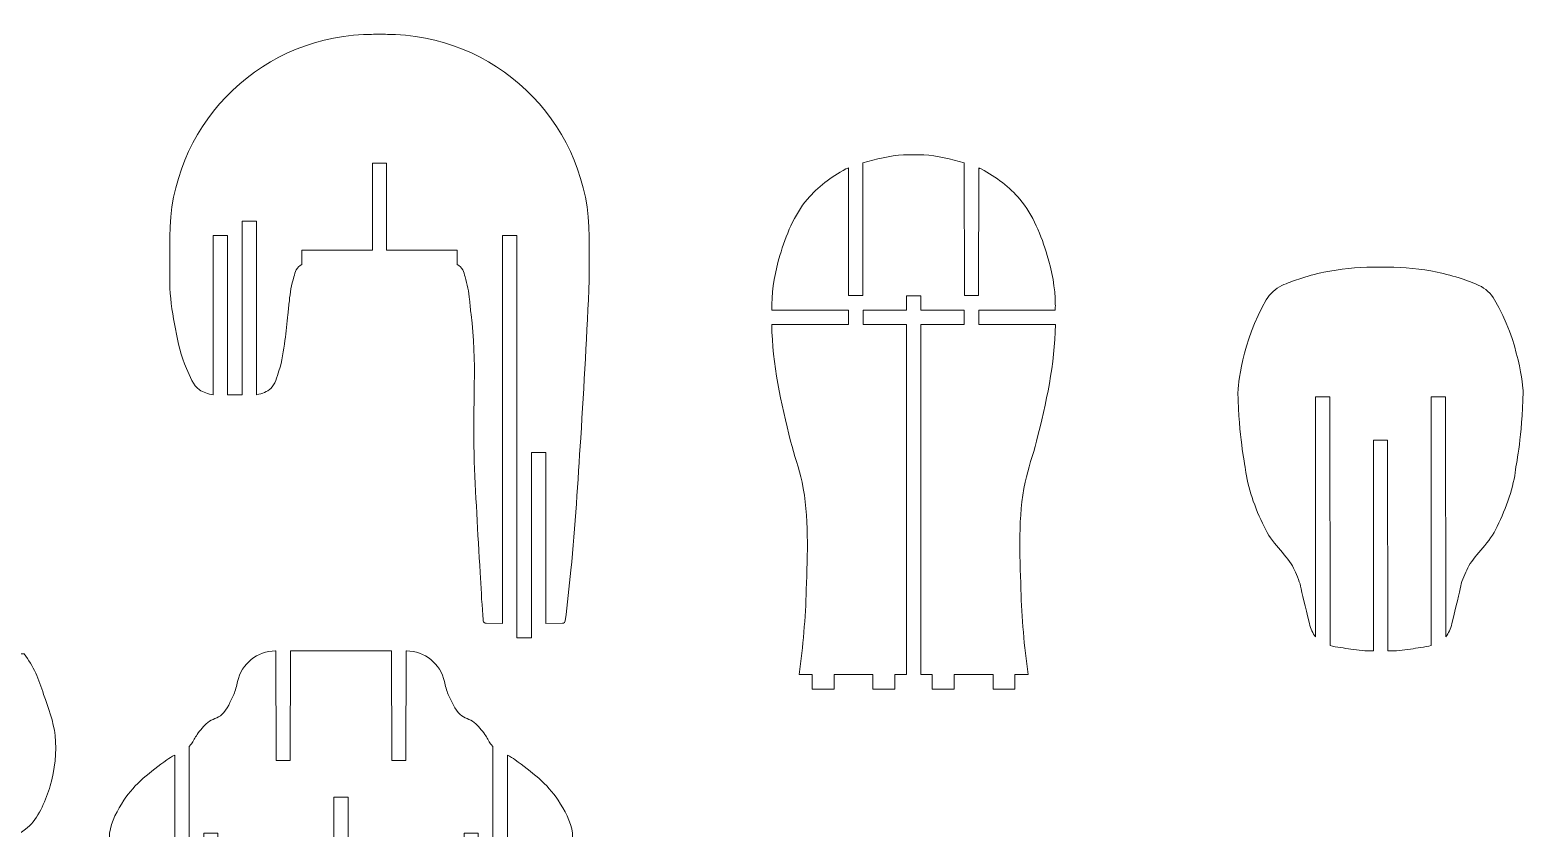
# Model space of a CAD drawing. Header units: centimetres. Extents: x -143 to 186, y -70 to 222.
# Drawn here: x 82.4 to 185.6, y 11.1 to 66.3 of the extents above; entities that cross this region are included whole.
import ezdxf

# ---------------------------------------------------------------- set-up
doc = ezdxf.new("R2010")
doc.units = ezdxf.units.CM
doc.header["$MEASUREMENT"] = 0
doc.layers.add('layer 1', color=7, linetype='Continuous')

msp = doc.modelspace()

# ---------------------------------------------------------------- linework, layer by layer
at = {"layer": 'layer 1', "color": 250, "lineweight": 9}
for points, knots in [([(71.36967, 23.11393), (71.36967, 23.11393), (81.99595, 23.11392), (81.99595, 23.11392), (81.99595, 23.11392), (82.30309, 22.69443), (82.56827, 22.25256), (82.7915, 21.78831), (82.7915, 21.78831), (83.01655, 21.32027), (83.17092, 20.81148), (83.33871, 20.31596), (83.33871, 20.31596), (83.6544, 19.38368), (84.03129, 18.43228), (84.13059, 17.46881), (84.13059, 17.46881), (84.24782, 16.33143), (84.12911, 15.08806), (83.79386, 13.99643), (83.79386, 13.99643), (83.49457, 13.0219), (83.06395, 11.93226), (82.36285, 11.23024), (82.36285, 11.23024), (81.6993, 10.56584), (80.68228, 10.15612), (79.77, 9.82833), (79.77, 9.82833), (78.69448, 9.44187), (77.49727, 9.33461), (76.34332, 9.2507), (76.34332, 9.2507), (76.0437, 9.22892), (75.74259, 9.21964), (75.44211, 9.20732), (75.44211, 9.20732), (74.75275, 9.17905), (74.06298, 9.16206), (73.3728, 9.15632), (73.3728, 9.15632), (73.3728, 9.15632), (72.3728, 9.15538), (72.3728, 9.15538), (72.3728, 9.15538), (72.11534, 9.19995), (71.85822, 9.25025), (71.61868, 9.33901), (71.61868, 9.33901), (71.17102, 9.50489), (70.76297, 9.81591), (70.39974, 10.12536), (70.39974, 10.12536), (69.85821, 10.58673), (69.46888, 11.23413), (69.06252, 11.82509), (69.06252, 11.82509), (68.0552, 13.28997), (67.34472, 14.94583), (66.76635, 16.66933), (66.76635, 16.66933), (66.368, 17.63642), (66.0097, 18.62584), (65.61729, 19.59095), (65.61729, 19.59095), (65.00706, 21.09176), (64.46923, 22.62204), (63.88085, 24.13197), (63.88085, 24.13197), (62.96551, 26.48092), (61.9823, 28.80332), (61.06533, 31.15162), (61.06533, 31.15162), (60.16211, 33.46467), (59.26624, 35.78156), (58.41839, 38.11525), (58.41839, 38.11525), (57.48107, 40.69517), (56.59163, 43.29354), (55.73278, 45.90077), (55.73278, 45.90077), (55.11625, 47.77239), (54.36638, 49.61652), (53.93939, 51.53426), (53.93939, 51.53426), (53.61288, 53.00078), (53.38625, 54.49063), (53.25951, 56.00384), (53.25951, 56.00384), (53.25951, 56.00384), (53.24739, 58.25835), (53.24739, 58.25835), (53.24739, 58.25835), (53.24739, 58.25835), (54.24738, 58.25929), (54.24738, 58.25929), (54.24738, 58.25929), (54.24738, 58.25929), (54.24439, 61.43929), (54.24439, 61.43929), (54.24439, 61.43929), (54.24439, 61.43929), (53.2444, 61.43835), (53.2444, 61.43835), (53.2444, 61.43835), (53.2444, 61.43835), (53.24249, 63.45835), (53.24249, 63.45835), (53.24249, 63.45835), (53.24249, 63.45835), (54.24249, 63.45929), (54.24249, 63.45929), (54.24249, 63.45929), (54.24249, 63.45929), (54.25089, 65.16574), (54.25089, 65.16574), (54.25089, 65.16574), (54.69183, 65.57151), (55.28269, 65.888), (55.83565, 66.05174), (55.83565, 66.05174), (56.54247, 66.26106), (57.43069, 66.26835), (58.13418, 66.05391), (58.13418, 66.05391), (58.78069, 65.85684), (59.50995, 65.4416), (59.91486, 64.91753), (59.91486, 64.91753), (60.26085, 64.46973), (60.44701, 63.81727), (60.52948, 63.21069), (60.52948, 63.21069), (60.52948, 63.21069), (56.76273, 63.19714), (56.76273, 63.19714), (56.76273, 63.19714), (56.76273, 63.19714), (56.76366, 62.21715), (56.76366, 62.21715), (56.76366, 62.21715), (56.76366, 62.21715), (60.55848, 62.21072), (60.55848, 62.21072), (60.55848, 62.21072), (60.50658, 61.62822), (60.34341, 61.033), (60.12904, 60.50718), (60.12904, 60.50718), (59.86174, 59.85149), (59.3369, 59.30015), (58.95811, 58.68585), (58.95811, 58.68585), (58.77331, 58.38616), (58.52762, 58.10776), (58.41194, 57.78163), (58.41194, 57.78163), (58.31401, 57.50557), (58.26489, 57.19178), (58.26083, 56.9003), (58.26083, 56.9003), (58.25355, 56.37646), (58.52275, 55.86002), (58.6877, 55.35103), (58.6877, 55.35103), (58.8802, 54.75703), (59.12849, 54.18088), (59.35783, 53.59941), (59.35783, 53.59941), (59.99699, 51.97892), (60.69459, 50.38042), (61.41416, 48.79417), (61.41416, 48.79417), (62.15752, 47.15548), (62.93211, 45.52833), (63.75353, 43.92769), (63.75353, 43.92769), (64.75231, 41.98145), (65.71052, 39.99079), (66.93453, 38.18436), (66.93453, 38.18436), (67.82665, 36.86775), (68.74253, 35.51827), (69.87173, 34.40666), (69.87173, 34.40666), (69.92042, 34.35873), (69.96958, 34.31123), (70.01919, 34.26414), (70.01919, 34.26414), (71.12044, 33.15519), (72.24337, 32.06976), (73.38795, 31.00785), (73.38795, 31.00785), (74.96143, 29.54801), (76.66749, 28.23128), (78.23118, 26.76167), (78.23118, 26.76167), (79.14413, 25.90366), (80.17245, 25.10391), (81.04889, 24.20782), (81.04889, 24.20782), (81.08073, 24.17641), (81.11229, 24.14485), (81.14356, 24.11312), (81.14356, 24.11312), (81.14356, 24.11312), (71.36875, 24.09393), (71.36875, 24.09393), (71.36875, 24.09393), (71.36875, 24.09393), (71.36967, 23.11393), (71.36967, 23.11393)], [0, 0, 0, 0, 0.018518519, 0.018518519, 0.018518519, 0.018518519, 0.037037037, 0.037037037, 0.037037037, 0.037037037, 0.055555556, 0.055555556, 0.055555556, 0.055555556, 0.074074074, 0.074074074, 0.074074074, 0.074074074, 0.092592593, 0.092592593, 0.092592593, 0.092592593, 0.111111111, 0.111111111, 0.111111111, 0.111111111, 0.12962963, 0.12962963, 0.12962963, 0.12962963, 0.148148148, 0.148148148, 0.148148148, 0.148148148, 0.166666667, 0.166666667, 0.166666667, 0.166666667, 0.185185185, 0.185185185, 0.185185185, 0.185185185, 0.203703704, 0.203703704, 0.203703704, 0.203703704, 0.222222222, 0.222222222, 0.222222222, 0.222222222, 0.240740741, 0.240740741, 0.240740741, 0.240740741, 0.259259259, 0.259259259, 0.259259259, 0.259259259, 0.277777778, 0.277777778, 0.277777778, 0.277777778, 0.296296296, 0.296296296, 0.296296296, 0.296296296, 0.314814815, 0.314814815, 0.314814815, 0.314814815, 0.333333333, 0.333333333, 0.333333333, 0.333333333, 0.351851852, 0.351851852, 0.351851852, 0.351851852, 0.37037037, 0.37037037, 0.37037037, 0.37037037, 0.388888889, 0.388888889, 0.388888889, 0.388888889, 0.407407407, 0.407407407, 0.407407407, 0.407407407, 0.425925926, 0.425925926, 0.425925926, 0.425925926, 0.444444444, 0.444444444, 0.444444444, 0.444444444, 0.462962963, 0.462962963, 0.462962963, 0.462962963, 0.481481481, 0.481481481, 0.481481481, 0.481481481, 0.5, 0.5, 0.5, 0.5, 0.518518519, 0.518518519, 0.518518519, 0.518518519, 0.537037037, 0.537037037, 0.537037037, 0.537037037, 0.555555556, 0.555555556, 0.555555556, 0.555555556, 0.574074074, 0.574074074, 0.574074074, 0.574074074, 0.592592593, 0.592592593, 0.592592593, 0.592592593, 0.611111111, 0.611111111, 0.611111111, 0.611111111, 0.62962963, 0.62962963, 0.62962963, 0.62962963, 0.648148148, 0.648148148, 0.648148148, 0.648148148, 0.666666667, 0.666666667, 0.666666667, 0.666666667, 0.685185185, 0.685185185, 0.685185185, 0.685185185, 0.703703704, 0.703703704, 0.703703704, 0.703703704, 0.722222222, 0.722222222, 0.722222222, 0.722222222, 0.740740741, 0.740740741, 0.740740741, 0.740740741, 0.759259259, 0.759259259, 0.759259259, 0.759259259, 0.777777778, 0.777777778, 0.777777778, 0.777777778, 0.796296296, 0.796296296, 0.796296296, 0.796296296, 0.814814815, 0.814814815, 0.814814815, 0.814814815, 0.833333333, 0.833333333, 0.833333333, 0.833333333, 0.851851852, 0.851851852, 0.851851852, 0.851851852, 0.87037037, 0.87037037, 0.87037037, 0.87037037, 0.888888889, 0.888888889, 0.888888889, 0.888888889, 0.907407407, 0.907407407, 0.907407407, 0.907407407, 0.925925926, 0.925925926, 0.925925926, 0.925925926, 0.944444444, 0.944444444, 0.944444444, 0.944444444, 0.962962963, 0.962962963, 0.962962963, 0.962962963, 1, 1, 1, 1]), ([(119.20941, 25.22718), (119.31061, 25.22717), (119.39586, 25.30277), (119.40797, 25.40325), (119.40797, 25.40325), (119.54882, 26.57231), (119.67796, 27.74246), (119.7954, 28.91372), (119.7954, 28.91372), (120.10013, 31.95296), (120.27517, 35.00521), (120.47315, 38.05363), (120.47315, 38.05363), (120.7092, 41.68842), (120.90554, 45.32573), (121.06215, 48.96561), (121.06215, 48.96561), (121.06215, 48.96561), (121.06215, 51.95142), (121.06215, 51.95142), (121.06215, 51.95142), (121.06214, 59.44675), (115.1589, 65.61242), (107.67065, 65.93819), (107.67065, 65.93819), (107.30171, 65.95424), (106.93221, 65.96569), (106.56216, 65.97254), (106.56216, 65.97254), (106.19211, 65.96569), (105.8226, 65.95424), (105.45366, 65.93819), (105.45366, 65.93819), (97.9654, 65.61241), (92.06215, 59.44675), (92.06216, 51.95142), (92.06216, 51.95142), (92.06216, 51.95142), (92.06215, 48.40406), (92.06215, 48.40406), (92.06215, 48.40406), (92.13107, 47.45062), (92.262, 46.51007), (92.45494, 45.58243), (92.45494, 45.58243), (92.64782, 44.65508), (92.81321, 43.68738), (93.21949, 42.83904), (93.21949, 42.83904), (93.46432, 42.32781), (93.66885, 41.67997), (94.11896, 41.3774), (94.11896, 41.3774), (94.38202, 41.20056), (94.69642, 41.08679), (95.06214, 41.03609), (95.06214, 41.03609), (95.06214, 41.03609), (95.07215, 52.04218), (95.07215, 52.04218), (95.07215, 52.04218), (95.07215, 52.04218), (96.05215, 52.04218), (96.05215, 52.04218), (96.05215, 52.04218), (96.05215, 52.04218), (96.05214, 41.02609), (96.05214, 41.02609), (96.05214, 41.02609), (96.05214, 41.02609), (97.07214, 41.0261), (97.07214, 41.0261), (97.07214, 41.0261), (97.07214, 41.0261), (97.07215, 53.04218), (97.07215, 53.04218), (97.07215, 53.04218), (97.07215, 53.04218), (98.05215, 53.04218), (98.05215, 53.04218), (98.05215, 53.04218), (98.05215, 53.04218), (98.06214, 41.03609), (98.06214, 41.03609), (98.06214, 41.03609), (98.46806, 41.09958), (98.79519, 41.24333), (99.04356, 41.46735), (99.04356, 41.46735), (99.3542, 41.74752), (99.45685, 42.26628), (99.60579, 42.68454), (99.60579, 42.68454), (99.84446, 43.35475), (99.91757, 44.08427), (100.02548, 44.79164), (100.02548, 44.79164), (100.11623, 45.38646), (100.14812, 45.99018), (100.22986, 46.58669), (100.22986, 46.58669), (100.27224, 46.89597), (100.28469, 47.21841), (100.32878, 47.52897), (100.32878, 47.52897), (100.37527, 48.09624), (100.47984, 48.64822), (100.64251, 49.18491), (100.64251, 49.18491), (100.69292, 49.35129), (100.72109, 49.53551), (100.81052, 49.67963), (100.81052, 49.67963), (100.90072, 49.82496), (101.0249, 49.94914), (101.18307, 50.05218), (101.18307, 50.05218), (101.18307, 50.05218), (101.19308, 51.04219), (101.19308, 51.04219), (101.19308, 51.04219), (101.19308, 51.04219), (106.07215, 51.04218), (106.07215, 51.04218), (106.07215, 51.04218), (106.07215, 51.04218), (106.07215, 57.04218), (106.07215, 57.04218), (106.07215, 57.04218), (106.07215, 57.04218), (107.05215, 57.04218), (107.05215, 57.04218), (107.05215, 57.04218), (107.05215, 57.04218), (107.05215, 51.04218), (107.05215, 51.04218), (107.05215, 51.04218), (107.05215, 51.04218), (111.93122, 51.04218), (111.93122, 51.04218), (111.93122, 51.04218), (111.93122, 51.04218), (111.94122, 50.05218), (111.94122, 50.05218), (111.94122, 50.05218), (112.0994, 49.94913), (112.22359, 49.82495), (112.31378, 49.67962), (112.31378, 49.67962), (112.40322, 49.53551), (112.43152, 49.35129), (112.48179, 49.18491), (112.48179, 49.18491), (112.63569, 48.67553), (112.73585, 48.15229), (112.78226, 47.61517), (112.78226, 47.61517), (112.83736, 47.27826), (112.84782, 46.92439), (112.89444, 46.58669), (112.89444, 46.58669), (113.33399, 43.4021), (112.97854, 40.14982), (113.09881, 36.93422), (113.09881, 36.93422), (113.20103, 34.20102), (113.35323, 31.46911), (113.5185, 28.73874), (113.5185, 28.73874), (113.57818, 27.7527), (113.62172, 26.76518), (113.70747, 25.78118), (113.70747, 25.78118), (113.71829, 25.65697), (113.72948, 25.5328), (113.74103, 25.40865), (113.74103, 25.40865), (113.7506, 25.30582), (113.83688, 25.22718), (113.94017, 25.22717), (113.94017, 25.22717), (113.94017, 25.22717), (115.07213, 25.21717), (115.07213, 25.21717), (115.07213, 25.21717), (115.07213, 25.21717), (115.07215, 52.04217), (115.07215, 52.04217), (115.07215, 52.04217), (115.07215, 52.04217), (116.05215, 52.04217), (116.05215, 52.04217), (116.05215, 52.04217), (116.05215, 52.04217), (116.05214, 24.21718), (116.05214, 24.21718), (116.05214, 24.21718), (116.05214, 24.21718), (117.07213, 24.21718), (117.07213, 24.21718), (117.07213, 24.21718), (117.07213, 24.21718), (117.07214, 37.04217), (117.07214, 37.04217), (117.07214, 37.04217), (117.07214, 37.04217), (118.05214, 37.04217), (118.05214, 37.04217), (118.05214, 37.04217), (118.05214, 37.04217), (118.05214, 25.21718), (118.05214, 25.21718), (118.05214, 25.21718), (118.05214, 25.21718), (119.20941, 25.22718), (119.20941, 25.22718)], [0, 0, 0, 0, 0.018181818, 0.018181818, 0.018181818, 0.018181818, 0.036363636, 0.036363636, 0.036363636, 0.036363636, 0.054545455, 0.054545455, 0.054545455, 0.054545455, 0.072727273, 0.072727273, 0.072727273, 0.072727273, 0.090909091, 0.090909091, 0.090909091, 0.090909091, 0.109090909, 0.109090909, 0.109090909, 0.109090909, 0.127272727, 0.127272727, 0.127272727, 0.127272727, 0.145454545, 0.145454545, 0.145454545, 0.145454545, 0.163636364, 0.163636364, 0.163636364, 0.163636364, 0.181818182, 0.181818182, 0.181818182, 0.181818182, 0.2, 0.2, 0.2, 0.2, 0.218181818, 0.218181818, 0.218181818, 0.218181818, 0.236363636, 0.236363636, 0.236363636, 0.236363636, 0.254545455, 0.254545455, 0.254545455, 0.254545455, 0.272727273, 0.272727273, 0.272727273, 0.272727273, 0.290909091, 0.290909091, 0.290909091, 0.290909091, 0.309090909, 0.309090909, 0.309090909, 0.309090909, 0.327272727, 0.327272727, 0.327272727, 0.327272727, 0.345454545, 0.345454545, 0.345454545, 0.345454545, 0.363636364, 0.363636364, 0.363636364, 0.363636364, 0.381818182, 0.381818182, 0.381818182, 0.381818182, 0.4, 0.4, 0.4, 0.4, 0.418181818, 0.418181818, 0.418181818, 0.418181818, 0.436363636, 0.436363636, 0.436363636, 0.436363636, 0.454545455, 0.454545455, 0.454545455, 0.454545455, 0.472727273, 0.472727273, 0.472727273, 0.472727273, 0.490909091, 0.490909091, 0.490909091, 0.490909091, 0.509090909, 0.509090909, 0.509090909, 0.509090909, 0.527272727, 0.527272727, 0.527272727, 0.527272727, 0.545454545, 0.545454545, 0.545454545, 0.545454545, 0.563636364, 0.563636364, 0.563636364, 0.563636364, 0.581818182, 0.581818182, 0.581818182, 0.581818182, 0.6, 0.6, 0.6, 0.6, 0.618181818, 0.618181818, 0.618181818, 0.618181818, 0.636363636, 0.636363636, 0.636363636, 0.636363636, 0.654545455, 0.654545455, 0.654545455, 0.654545455, 0.672727273, 0.672727273, 0.672727273, 0.672727273, 0.690909091, 0.690909091, 0.690909091, 0.690909091, 0.709090909, 0.709090909, 0.709090909, 0.709090909, 0.727272727, 0.727272727, 0.727272727, 0.727272727, 0.745454545, 0.745454545, 0.745454545, 0.745454545, 0.763636364, 0.763636364, 0.763636364, 0.763636364, 0.781818182, 0.781818182, 0.781818182, 0.781818182, 0.8, 0.8, 0.8, 0.8, 0.818181818, 0.818181818, 0.818181818, 0.818181818, 0.836363636, 0.836363636, 0.836363636, 0.836363636, 0.854545455, 0.854545455, 0.854545455, 0.854545455, 0.872727273, 0.872727273, 0.872727273, 0.872727273, 0.890909091, 0.890909091, 0.890909091, 0.890909091, 0.909090909, 0.909090909, 0.909090909, 0.909090909, 0.927272727, 0.927272727, 0.927272727, 0.927272727, 0.945454545, 0.945454545, 0.945454545, 0.945454545, 0.963636364, 0.963636364, 0.963636364, 0.963636364, 1, 1, 1, 1]), ([(138.98914, 56.72285), (138.98914, 56.72285), (138.99914, 47.89865), (138.99914, 47.89865), (138.99914, 47.89865), (138.99914, 47.89865), (139.97914, 47.89865), (139.97914, 47.89865), (139.97914, 47.89865), (139.97914, 47.89865), (139.98915, 57.0729), (139.98915, 57.0729), (139.98915, 57.0729), (140.90103, 57.35387), (141.83924, 57.54096), (142.78915, 57.63126), (142.78915, 57.63126), (142.78915, 57.63126), (144.18914, 57.63126), (144.18914, 57.63126), (144.18914, 57.63126), (145.13905, 57.54096), (146.07726, 57.35387), (146.98914, 57.0729), (146.98914, 57.0729), (146.98914, 57.0729), (146.99914, 47.89865), (146.99914, 47.89865), (146.99914, 47.89865), (146.99914, 47.89865), (147.97914, 47.89865), (147.97914, 47.89865), (147.97914, 47.89865), (147.97914, 47.89865), (147.98914, 56.72286), (147.98914, 56.72286), (147.98914, 56.72286), (148.04858, 56.6995), (148.10784, 56.67573), (148.16697, 56.65155), (148.16697, 56.65155), (149.22784, 56.093), (150.11635, 55.39462), (150.83251, 54.5564), (150.83251, 54.5564), (151.74504, 53.48835), (152.32021, 52.03711), (152.73068, 50.6711), (152.73068, 50.6711), (153.05618, 49.58786), (153.27689, 48.429), (153.28788, 47.2876), (153.28788, 47.2876), (153.28916, 47.1548), (153.2851, 47.02163), (153.28462, 46.88865), (153.28462, 46.88865), (153.28462, 46.88865), (147.99914, 46.87865), (147.99914, 46.87865), (147.99914, 46.87865), (147.99914, 46.87865), (147.99914, 45.89865), (147.99914, 45.89865), (147.99914, 45.89865), (147.99914, 45.89865), (153.29251, 45.88865), (153.29251, 45.88865), (153.29251, 45.88865), (153.29249, 45.88664), (153.29247, 45.88462), (153.29245, 45.88261), (153.29245, 45.88261), (153.26367, 43.16345), (152.64247, 40.45818), (151.98914, 37.81807), (151.98914, 37.81807), (151.75493, 36.8716), (151.40131, 35.94741), (151.20211, 34.9972), (151.20211, 34.9972), (150.6957, 32.58146), (150.83312, 30.03355), (150.90737, 27.5576), (150.90737, 27.5576), (150.9661, 25.59883), (151.13178, 23.64258), (151.40745, 21.68865), (151.40745, 21.68865), (151.40745, 21.68865), (150.49914, 21.67865), (150.49914, 21.67865), (150.49914, 21.67865), (150.49914, 21.67865), (150.49914, 20.67865), (150.49914, 20.67865), (150.49914, 20.67865), (150.49914, 20.67865), (148.97914, 20.67865), (148.97914, 20.67865), (148.97914, 20.67865), (148.97914, 20.67865), (148.97914, 21.67865), (148.97914, 21.67865), (148.97914, 21.67865), (148.97914, 21.67865), (146.29914, 21.67865), (146.29914, 21.67865), (146.29914, 21.67865), (146.29914, 21.67865), (146.29914, 20.67865), (146.29914, 20.67865), (146.29914, 20.67865), (146.29914, 20.67865), (144.77914, 20.67865), (144.77914, 20.67865), (144.77914, 20.67865), (144.77914, 20.67865), (144.77914, 21.67865), (144.77914, 21.67865), (144.77914, 21.67865), (144.77914, 21.67865), (143.97914, 21.67865), (143.97914, 21.67865), (143.97914, 21.67865), (143.97914, 21.67865), (143.97914, 45.89865), (143.97914, 45.89865), (143.97914, 45.89865), (143.97914, 45.89865), (146.97914, 45.89865), (146.97914, 45.89865), (146.97914, 45.89865), (146.97914, 45.89865), (146.97914, 46.87865), (146.97914, 46.87865), (146.97914, 46.87865), (146.97914, 46.87865), (143.97914, 46.87865), (143.97914, 46.87865), (143.97914, 46.87865), (143.97914, 46.87865), (143.97914, 47.87865), (143.97914, 47.87865), (143.97914, 47.87865), (143.97914, 47.87865), (142.99914, 47.87865), (142.99914, 47.87865), (142.99914, 47.87865), (142.99914, 47.87865), (142.99914, 46.87865), (142.99914, 46.87865), (142.99914, 46.87865), (142.99914, 46.87865), (139.99914, 46.87865), (139.99914, 46.87865), (139.99914, 46.87865), (139.99914, 46.87865), (139.99914, 45.89865), (139.99914, 45.89865), (139.99914, 45.89865), (139.99914, 45.89865), (142.99914, 45.89865), (142.99914, 45.89865), (142.99914, 45.89865), (142.99914, 45.89865), (142.99914, 21.67865), (142.99914, 21.67865), (142.99914, 21.67865), (142.99914, 21.67865), (142.19914, 21.67865), (142.19914, 21.67865), (142.19914, 21.67865), (142.19914, 21.67865), (142.19914, 20.67865), (142.19914, 20.67865), (142.19914, 20.67865), (142.19914, 20.67865), (140.67914, 20.67865), (140.67914, 20.67865), (140.67914, 20.67865), (140.67914, 20.67865), (140.67914, 21.67865), (140.67914, 21.67865), (140.67914, 21.67865), (140.67914, 21.67865), (137.99914, 21.67865), (137.99914, 21.67865), (137.99914, 21.67865), (137.99914, 21.67865), (137.99914, 20.67865), (137.99914, 20.67865), (137.99914, 20.67865), (137.99914, 20.67865), (136.47914, 20.67865), (136.47914, 20.67865), (136.47914, 20.67865), (136.47914, 20.67865), (136.47914, 21.67865), (136.47914, 21.67865), (136.47914, 21.67865), (136.47914, 21.67865), (135.57083, 21.68865), (135.57083, 21.68865), (135.57083, 21.68865), (135.8465, 23.64258), (136.01219, 25.59883), (136.07092, 27.5576), (136.07092, 27.5576), (136.14517, 30.03355), (136.28259, 32.58146), (135.77618, 34.9972), (135.77618, 34.9972), (135.57698, 35.94741), (135.22336, 36.8716), (134.98914, 37.81807), (134.98914, 37.81807), (134.33582, 40.45818), (133.71462, 43.16345), (133.68584, 45.88261), (133.68584, 45.88261), (133.68582, 45.88462), (133.6858, 45.88664), (133.68578, 45.88865), (133.68578, 45.88865), (133.68578, 45.88865), (138.97914, 45.89865), (138.97914, 45.89865), (138.97914, 45.89865), (138.97914, 45.89865), (138.97914, 46.87865), (138.97914, 46.87865), (138.97914, 46.87865), (138.97914, 46.87865), (133.69367, 46.88865), (133.69367, 46.88865), (133.69367, 46.88865), (133.69318, 47.02163), (133.68913, 47.1548), (133.69041, 47.2876), (133.69041, 47.2876), (133.7014, 48.429), (133.92211, 49.58786), (134.24761, 50.6711), (134.24761, 50.6711), (134.65807, 52.03711), (135.23325, 53.48835), (136.14578, 54.5564), (136.14578, 54.5564), (136.86194, 55.39462), (137.75045, 56.093), (138.81132, 56.65155), (138.81132, 56.65155), (138.87044, 56.67573), (138.92971, 56.69949), (138.98914, 56.72285)], [0, 0, 0, 0, 0.015384615, 0.015384615, 0.015384615, 0.015384615, 0.030769231, 0.030769231, 0.030769231, 0.030769231, 0.046153846, 0.046153846, 0.046153846, 0.046153846, 0.061538462, 0.061538462, 0.061538462, 0.061538462, 0.076923077, 0.076923077, 0.076923077, 0.076923077, 0.092307692, 0.092307692, 0.092307692, 0.092307692, 0.107692308, 0.107692308, 0.107692308, 0.107692308, 0.123076923, 0.123076923, 0.123076923, 0.123076923, 0.138461538, 0.138461538, 0.138461538, 0.138461538, 0.153846154, 0.153846154, 0.153846154, 0.153846154, 0.169230769, 0.169230769, 0.169230769, 0.169230769, 0.184615385, 0.184615385, 0.184615385, 0.184615385, 0.2, 0.2, 0.2, 0.2, 0.215384615, 0.215384615, 0.215384615, 0.215384615, 0.230769231, 0.230769231, 0.230769231, 0.230769231, 0.246153846, 0.246153846, 0.246153846, 0.246153846, 0.261538462, 0.261538462, 0.261538462, 0.261538462, 0.276923077, 0.276923077, 0.276923077, 0.276923077, 0.292307692, 0.292307692, 0.292307692, 0.292307692, 0.307692308, 0.307692308, 0.307692308, 0.307692308, 0.323076923, 0.323076923, 0.323076923, 0.323076923, 0.338461538, 0.338461538, 0.338461538, 0.338461538, 0.353846154, 0.353846154, 0.353846154, 0.353846154, 0.369230769, 0.369230769, 0.369230769, 0.369230769, 0.384615385, 0.384615385, 0.384615385, 0.384615385, 0.4, 0.4, 0.4, 0.4, 0.415384615, 0.415384615, 0.415384615, 0.415384615, 0.430769231, 0.430769231, 0.430769231, 0.430769231, 0.446153846, 0.446153846, 0.446153846, 0.446153846, 0.461538462, 0.461538462, 0.461538462, 0.461538462, 0.476923077, 0.476923077, 0.476923077, 0.476923077, 0.492307692, 0.492307692, 0.492307692, 0.492307692, 0.507692308, 0.507692308, 0.507692308, 0.507692308, 0.523076923, 0.523076923, 0.523076923, 0.523076923, 0.538461538, 0.538461538, 0.538461538, 0.538461538, 0.553846154, 0.553846154, 0.553846154, 0.553846154, 0.569230769, 0.569230769, 0.569230769, 0.569230769, 0.584615385, 0.584615385, 0.584615385, 0.584615385, 0.6, 0.6, 0.6, 0.6, 0.615384615, 0.615384615, 0.615384615, 0.615384615, 0.630769231, 0.630769231, 0.630769231, 0.630769231, 0.646153846, 0.646153846, 0.646153846, 0.646153846, 0.661538462, 0.661538462, 0.661538462, 0.661538462, 0.676923077, 0.676923077, 0.676923077, 0.676923077, 0.692307692, 0.692307692, 0.692307692, 0.692307692, 0.707692308, 0.707692308, 0.707692308, 0.707692308, 0.723076923, 0.723076923, 0.723076923, 0.723076923, 0.738461538, 0.738461538, 0.738461538, 0.738461538, 0.753846154, 0.753846154, 0.753846154, 0.753846154, 0.769230769, 0.769230769, 0.769230769, 0.769230769, 0.784615385, 0.784615385, 0.784615385, 0.784615385, 0.8, 0.8, 0.8, 0.8, 0.815384615, 0.815384615, 0.815384615, 0.815384615, 0.830769231, 0.830769231, 0.830769231, 0.830769231, 0.846153846, 0.846153846, 0.846153846, 0.846153846, 0.861538462, 0.861538462, 0.861538462, 0.861538462, 0.876923077, 0.876923077, 0.876923077, 0.876923077, 0.892307692, 0.892307692, 0.892307692, 0.892307692, 0.907692308, 0.907692308, 0.907692308, 0.907692308, 0.923076923, 0.923076923, 0.923076923, 0.923076923, 0.938461538, 0.938461538, 0.938461538, 0.938461538, 0.953846154, 0.953846154, 0.953846154, 0.953846154, 0.969230769, 0.969230769, 0.969230769, 0.969230769, 1, 1, 1, 1]), ([(182.57547, 48.59865), (183.0291, 48.38378), (183.40753, 48.03734), (183.66154, 47.60442), (183.66154, 47.60442), (185.34366, 44.73747), (185.63082, 41.53085), (185.62465, 41.24696), (185.62465, 41.24696), (185.55294, 37.9438), (185.20584, 36.65184), (185.08002, 35.65984), (185.08002, 35.65984), (184.92911, 34.47008), (184.33649, 32.89935), (183.72236, 31.70038), (183.72236, 31.70038), (183.1895, 30.66007), (182.19035, 29.86578), (181.80272, 29.0554), (181.80272, 29.0554), (181.63185, 28.69817), (181.39742, 28.18905), (181.31909, 27.80965), (181.31909, 27.80965), (181.21847, 27.32226), (180.98997, 26.45334), (180.70745, 25.21133), (180.70745, 25.21133), (180.61479, 24.84037), (180.47191, 24.54453), (180.28211, 24.29531), (180.28211, 24.29531), (180.28211, 24.29531), (180.26069, 40.88891), (180.26069, 40.88891), (180.26069, 40.88891), (180.26069, 40.88891), (179.28069, 40.88824), (179.28069, 40.88824), (179.28069, 40.88824), (179.28069, 40.88824), (179.28253, 23.69738), (179.28253, 23.69738), (179.28253, 23.69738), (178.81807, 23.57107), (178.29344, 23.52371), (177.84538, 23.44628), (177.84538, 23.44628), (177.33338, 23.35781), (176.81251, 23.31685), (176.28278, 23.32341), (176.28278, 23.32341), (176.28278, 23.32341), (176.26276, 37.88615), (176.26276, 37.88615), (176.26276, 37.88615), (176.26276, 37.88615), (175.28276, 37.88548), (175.28276, 37.88548), (175.28276, 37.88548), (175.28276, 37.88548), (175.28279, 23.32272), (175.28279, 23.32272), (175.28279, 23.32272), (174.75306, 23.31544), (174.23214, 23.35568), (173.72002, 23.44344), (173.72002, 23.44344), (173.27184, 23.52026), (172.74715, 23.56689), (172.28253, 23.69256), (172.28253, 23.69256), (172.28253, 23.69256), (172.26069, 40.88341), (172.26069, 40.88341), (172.26069, 40.88341), (172.26069, 40.88341), (171.28069, 40.88273), (171.28069, 40.88273), (171.28069, 40.88273), (171.28069, 40.88273), (171.28212, 24.28912), (171.28212, 24.28912), (171.28212, 24.28912), (171.09198, 24.53808), (170.94869, 24.8337), (170.85553, 25.20456), (170.85553, 25.20456), (170.57129, 26.44617), (170.3416, 27.31476), (170.2403, 27.80202), (170.2403, 27.80202), (170.16145, 28.18131), (169.92633, 28.69011), (169.75497, 29.0471), (169.75497, 29.0471), (169.36621, 29.85695), (168.36598, 30.64987), (167.83168, 31.68944), (167.83168, 31.68944), (167.21591, 32.88758), (166.62113, 34.45748), (166.46858, 35.64703), (166.46858, 35.64703), (166.34139, 36.63885), (165.9925, 37.93034), (165.91625, 41.23339), (165.91625, 41.23339), (165.90969, 41.51728), (166.19244, 44.72428), (167.87061, 47.59355), (167.87061, 47.59355), (168.12403, 48.02682), (168.50199, 48.37378), (168.95531, 48.58927), (168.95531, 48.58927), (169.32861, 48.76672), (169.7254, 48.90173), (170.11632, 49.03583), (170.11632, 49.03583), (170.68264, 49.2301), (171.26766, 49.38373), (171.85258, 49.5079), (171.85258, 49.5079), (172.9675, 49.74456), (174.12205, 49.84066), (175.26452, 49.85611), (175.26452, 49.85611), (175.43108, 49.85837), (175.59774, 49.85848), (175.76452, 49.85646), (175.76452, 49.85646), (175.9313, 49.85871), (176.09796, 49.85882), (176.26452, 49.8568), (176.26452, 49.8568), (177.40701, 49.84292), (178.56168, 49.74842), (179.67693, 49.51328), (179.67693, 49.51328), (180.26202, 49.38993), (180.84726, 49.2371), (181.41385, 49.04361), (181.41385, 49.04361), (181.80496, 48.91005), (182.20192, 48.77558), (182.57547, 48.59865)], [0, 0, 0, 0, 0.026315789, 0.026315789, 0.026315789, 0.026315789, 0.052631579, 0.052631579, 0.052631579, 0.052631579, 0.078947368, 0.078947368, 0.078947368, 0.078947368, 0.105263158, 0.105263158, 0.105263158, 0.105263158, 0.131578947, 0.131578947, 0.131578947, 0.131578947, 0.157894737, 0.157894737, 0.157894737, 0.157894737, 0.184210526, 0.184210526, 0.184210526, 0.184210526, 0.210526316, 0.210526316, 0.210526316, 0.210526316, 0.236842105, 0.236842105, 0.236842105, 0.236842105, 0.263157895, 0.263157895, 0.263157895, 0.263157895, 0.289473684, 0.289473684, 0.289473684, 0.289473684, 0.315789474, 0.315789474, 0.315789474, 0.315789474, 0.342105263, 0.342105263, 0.342105263, 0.342105263, 0.368421053, 0.368421053, 0.368421053, 0.368421053, 0.394736842, 0.394736842, 0.394736842, 0.394736842, 0.421052632, 0.421052632, 0.421052632, 0.421052632, 0.447368421, 0.447368421, 0.447368421, 0.447368421, 0.473684211, 0.473684211, 0.473684211, 0.473684211, 0.5, 0.5, 0.5, 0.5, 0.526315789, 0.526315789, 0.526315789, 0.526315789, 0.552631579, 0.552631579, 0.552631579, 0.552631579, 0.578947368, 0.578947368, 0.578947368, 0.578947368, 0.605263158, 0.605263158, 0.605263158, 0.605263158, 0.631578947, 0.631578947, 0.631578947, 0.631578947, 0.657894737, 0.657894737, 0.657894737, 0.657894737, 0.684210526, 0.684210526, 0.684210526, 0.684210526, 0.710526316, 0.710526316, 0.710526316, 0.710526316, 0.736842105, 0.736842105, 0.736842105, 0.736842105, 0.763157895, 0.763157895, 0.763157895, 0.763157895, 0.789473684, 0.789473684, 0.789473684, 0.789473684, 0.815789474, 0.815789474, 0.815789474, 0.815789474, 0.842105263, 0.842105263, 0.842105263, 0.842105263, 0.868421053, 0.868421053, 0.868421053, 0.868421053, 0.894736842, 0.894736842, 0.894736842, 0.894736842, 0.921052632, 0.921052632, 0.921052632, 0.921052632, 0.947368421, 0.947368421, 0.947368421, 0.947368421, 1, 1, 1, 1]), ([(111.05839, 21.19296), (111.12418, 20.88898), (111.19311, 20.58433), (111.32012, 20.31586), (111.32012, 20.31586), (111.54996, 19.83002), (111.74501, 19.26082), (112.13578, 18.91561), (112.13578, 18.91561), (112.40495, 18.67781), (112.82712, 18.60517), (113.11254, 18.37522), (113.11254, 18.37522), (113.39912, 18.14433), (113.63582, 17.83578), (113.8508, 17.53185), (113.8508, 17.53185), (113.99558, 17.32715), (114.09027, 17.08048), (114.24283, 16.88673), (114.24283, 16.88673), (114.29112, 16.82539), (114.34416, 16.76877), (114.40103, 16.71595), (114.40103, 16.71595), (114.40103, 16.71595), (114.41103, -5.2176), (114.41103, -5.2176), (114.41103, -5.2176), (114.41103, -5.2176), (115.39103, -5.2176), (115.39103, -5.2176), (115.39103, -5.2176), (115.39103, -5.2176), (115.40103, 16.10922), (115.40103, 16.10922), (115.40103, 16.10922), (115.59144, 16.01142), (115.77815, 15.90923), (115.94512, 15.7864), (115.94512, 15.7864), (117.03459, 14.98495), (118.1969, 14.11856), (118.90856, 12.99298), (118.90856, 12.99298), (119.34166, 12.30797), (119.80592, 11.52817), (119.90103, 10.72188), (119.90103, 10.72188), (119.9394, 10.39656), (119.90178, 10.0552), (119.90103, 9.72188), (119.90103, 9.72188), (119.89274, 6.07247), (119.69886, 2.42563), (119.60394, -1.22266), (119.60394, -1.22266), (119.53408, -3.90776), (119.4085, -6.59221), (119.40103, -9.27812), (119.40103, -9.27812), (119.4001, -9.61144), (119.40364, -9.94491), (119.40103, -10.27812), (119.40103, -10.27812), (119.3728, -13.88031), (118.91609, -17.47788), (118.40103, -21.04227), (118.40103, -21.04227), (118.17075, -22.63589), (117.83279, -24.21477), (117.6012, -25.80893), (117.6012, -25.80893), (117.48184, -26.63059), (117.37178, -27.45365), (117.27103, -28.27812), (117.27103, -28.27812), (117.27103, -28.27812), (115.61103, -28.28812), (115.61103, -28.28812), (115.61103, -28.28812), (115.61103, -28.28812), (115.61103, -29.28812), (115.61103, -29.28812), (115.61103, -29.28812), (115.61103, -29.28812), (114.09103, -29.28812), (114.09103, -29.28812), (114.09103, -29.28812), (114.09103, -29.28812), (114.09103, -28.28812), (114.09103, -28.28812), (114.09103, -28.28812), (114.09103, -28.28812), (113.39103, -28.28812), (113.39103, -28.28812), (113.39103, -28.28812), (113.39103, -28.28812), (113.39103, 10.71188), (113.39103, 10.71188), (113.39103, 10.71188), (113.39103, 10.71188), (112.41103, 10.71188), (112.41103, 10.71188), (112.41103, 10.71188), (112.41103, 10.71188), (112.41103, -28.28812), (112.41103, -28.28812), (112.41103, -28.28812), (112.41103, -28.28812), (110.41103, -28.28812), (110.41103, -28.28812), (110.41103, -28.28812), (110.41103, -28.28812), (110.41103, -29.28812), (110.41103, -29.28812), (110.41103, -29.28812), (110.41103, -29.28812), (106.39103, -29.28812), (106.39103, -29.28812), (106.39103, -29.28812), (106.39103, -29.28812), (106.39103, -28.28812), (106.39103, -28.28812), (106.39103, -28.28812), (106.39103, -28.28812), (104.39103, -28.28812), (104.39103, -28.28812), (104.39103, -28.28812), (104.39103, -28.28812), (104.39103, 13.21188), (104.39103, 13.21188), (104.39103, 13.21188), (104.39103, 13.21188), (103.41103, 13.21188), (103.41103, 13.21188), (103.41103, 13.21188), (103.41103, 13.21188), (103.41103, -28.28812), (103.41103, -28.28812), (103.41103, -28.28812), (103.41103, -28.28812), (101.41103, -28.28812), (101.41103, -28.28812), (101.41103, -28.28812), (101.41103, -28.28812), (101.41103, -29.28812), (101.41103, -29.28812), (101.41103, -29.28812), (101.41103, -29.28812), (97.39103, -29.28812), (97.39103, -29.28812), (97.39103, -29.28812), (97.39103, -29.28812), (97.39103, -28.28812), (97.39103, -28.28812), (97.39103, -28.28812), (97.39103, -28.28812), (95.39103, -28.28812), (95.39103, -28.28812), (95.39103, -28.28812), (95.39103, -28.28812), (95.39103, 10.71188), (95.39103, 10.71188), (95.39103, 10.71188), (95.39103, 10.71188), (94.41103, 10.71188), (94.41103, 10.71188), (94.41103, 10.71188), (94.41103, 10.71188), (94.41103, -28.28812), (94.41103, -28.28812), (94.41103, -28.28812), (94.41103, -28.28812), (93.71103, -28.28812), (93.71103, -28.28812), (93.71103, -28.28812), (93.71103, -28.28812), (93.71103, -29.28812), (93.71103, -29.28812), (93.71103, -29.28812), (93.71103, -29.28812), (92.19103, -29.28812), (92.19103, -29.28812), (92.19103, -29.28812), (92.19103, -29.28812), (92.19103, -28.28812), (92.19103, -28.28812), (92.19103, -28.28812), (92.19103, -28.28812), (90.53103, -28.27812), (90.53103, -28.27812), (90.53103, -28.27812), (90.43027, -27.45365), (90.32021, -26.63059), (90.20085, -25.80893), (90.20085, -25.80893), (89.96927, -24.21477), (89.63131, -22.63589), (89.40103, -21.04227), (89.40103, -21.04227), (88.88596, -17.47788), (88.42925, -13.88031), (88.40103, -10.27812), (88.40103, -10.27812), (88.39842, -9.94491), (88.40195, -9.61144), (88.40103, -9.27812), (88.40103, -9.27812), (88.39356, -6.59221), (88.26798, -3.90776), (88.19811, -1.22266), (88.19811, -1.22266), (88.10319, 2.42563), (87.90932, 6.07247), (87.90103, 9.72188), (87.90103, 9.72188), (87.90027, 10.0552), (87.86266, 10.39656), (87.90103, 10.72188), (87.90103, 10.72188), (87.99613, 11.52817), (88.46039, 12.30797), (88.8935, 12.99298), (88.8935, 12.99298), (89.60516, 14.11856), (90.76747, 14.98495), (91.85694, 15.7864), (91.85694, 15.7864), (92.02391, 15.90923), (92.21061, 16.01142), (92.40103, 16.10922), (92.40103, 16.10922), (92.40103, 16.10922), (92.41103, -5.2176), (92.41103, -5.2176), (92.41103, -5.2176), (92.41103, -5.2176), (93.39103, -5.2176), (93.39103, -5.2176), (93.39103, -5.2176), (93.39103, -5.2176), (93.40103, 16.71595), (93.40103, 16.71595), (93.40103, 16.71595), (93.4579, 16.76877), (93.51093, 16.82539), (93.55923, 16.88673), (93.55923, 16.88673), (93.71179, 17.08048), (93.80647, 17.32715), (93.95126, 17.53185), (93.95126, 17.53185), (94.16624, 17.83578), (94.40293, 18.14433), (94.68952, 18.37522), (94.68952, 18.37522), (94.97494, 18.60517), (95.3971, 18.67781), (95.66628, 18.91561), (95.66628, 18.91561), (96.05704, 19.26082), (96.2521, 19.83002), (96.48193, 20.31586), (96.48193, 20.31586), (96.60894, 20.58433), (96.67788, 20.88898), (96.74366, 21.19296), (96.74366, 21.19296), (97.01251, 22.4353), (98.11147, 23.32188), (99.38257, 23.32188), (99.38257, 23.32188), (99.38257, 23.32188), (99.40103, 23.32188), (99.40103, 23.32188), (99.40103, 23.32188), (99.40103, 23.32188), (99.41103, 15.73188), (99.41103, 15.73188), (99.41103, 15.73188), (99.41103, 15.73188), (100.39103, 15.73188), (100.39103, 15.73188), (100.39103, 15.73188), (100.39103, 15.73188), (100.40103, 23.32188), (100.40103, 23.32188), (100.40103, 23.32188), (100.40103, 23.32188), (107.40103, 23.32188), (107.40103, 23.32188), (107.40103, 23.32188), (107.40103, 23.32188), (107.41103, 15.73188), (107.41103, 15.73188), (107.41103, 15.73188), (107.41103, 15.73188), (108.39103, 15.73188), (108.39103, 15.73188), (108.39103, 15.73188), (108.39103, 15.73188), (108.40103, 23.32188), (108.40103, 23.32188), (108.40103, 23.32188), (108.40103, 23.32188), (108.41948, 23.32188), (108.41948, 23.32188), (108.41948, 23.32188), (109.69058, 23.32188), (110.78954, 22.4353), (111.05839, 21.19296)], [0, 0, 0, 0, 0.012658228, 0.012658228, 0.012658228, 0.012658228, 0.025316456, 0.025316456, 0.025316456, 0.025316456, 0.037974684, 0.037974684, 0.037974684, 0.037974684, 0.050632911, 0.050632911, 0.050632911, 0.050632911, 0.063291139, 0.063291139, 0.063291139, 0.063291139, 0.075949367, 0.075949367, 0.075949367, 0.075949367, 0.088607595, 0.088607595, 0.088607595, 0.088607595, 0.101265823, 0.101265823, 0.101265823, 0.101265823, 0.113924051, 0.113924051, 0.113924051, 0.113924051, 0.126582278, 0.126582278, 0.126582278, 0.126582278, 0.139240506, 0.139240506, 0.139240506, 0.139240506, 0.151898734, 0.151898734, 0.151898734, 0.151898734, 0.164556962, 0.164556962, 0.164556962, 0.164556962, 0.17721519, 0.17721519, 0.17721519, 0.17721519, 0.189873418, 0.189873418, 0.189873418, 0.189873418, 0.202531646, 0.202531646, 0.202531646, 0.202531646, 0.215189873, 0.215189873, 0.215189873, 0.215189873, 0.227848101, 0.227848101, 0.227848101, 0.227848101, 0.240506329, 0.240506329, 0.240506329, 0.240506329, 0.253164557, 0.253164557, 0.253164557, 0.253164557, 0.265822785, 0.265822785, 0.265822785, 0.265822785, 0.278481013, 0.278481013, 0.278481013, 0.278481013, 0.291139241, 0.291139241, 0.291139241, 0.291139241, 0.303797468, 0.303797468, 0.303797468, 0.303797468, 0.316455696, 0.316455696, 0.316455696, 0.316455696, 0.329113924, 0.329113924, 0.329113924, 0.329113924, 0.341772152, 0.341772152, 0.341772152, 0.341772152, 0.35443038, 0.35443038, 0.35443038, 0.35443038, 0.367088608, 0.367088608, 0.367088608, 0.367088608, 0.379746835, 0.379746835, 0.379746835, 0.379746835, 0.392405063, 0.392405063, 0.392405063, 0.392405063, 0.405063291, 0.405063291, 0.405063291, 0.405063291, 0.417721519, 0.417721519, 0.417721519, 0.417721519, 0.430379747, 0.430379747, 0.430379747, 0.430379747, 0.443037975, 0.443037975, 0.443037975, 0.443037975, 0.455696203, 0.455696203, 0.455696203, 0.455696203, 0.46835443, 0.46835443, 0.46835443, 0.46835443, 0.481012658, 0.481012658, 0.481012658, 0.481012658, 0.493670886, 0.493670886, 0.493670886, 0.493670886, 0.506329114, 0.506329114, 0.506329114, 0.506329114, 0.518987342, 0.518987342, 0.518987342, 0.518987342, 0.53164557, 0.53164557, 0.53164557, 0.53164557, 0.544303797, 0.544303797, 0.544303797, 0.544303797, 0.556962025, 0.556962025, 0.556962025, 0.556962025, 0.569620253, 0.569620253, 0.569620253, 0.569620253, 0.582278481, 0.582278481, 0.582278481, 0.582278481, 0.594936709, 0.594936709, 0.594936709, 0.594936709, 0.607594937, 0.607594937, 0.607594937, 0.607594937, 0.620253165, 0.620253165, 0.620253165, 0.620253165, 0.632911392, 0.632911392, 0.632911392, 0.632911392, 0.64556962, 0.64556962, 0.64556962, 0.64556962, 0.658227848, 0.658227848, 0.658227848, 0.658227848, 0.670886076, 0.670886076, 0.670886076, 0.670886076, 0.683544304, 0.683544304, 0.683544304, 0.683544304, 0.696202532, 0.696202532, 0.696202532, 0.696202532, 0.708860759, 0.708860759, 0.708860759, 0.708860759, 0.721518987, 0.721518987, 0.721518987, 0.721518987, 0.734177215, 0.734177215, 0.734177215, 0.734177215, 0.746835443, 0.746835443, 0.746835443, 0.746835443, 0.759493671, 0.759493671, 0.759493671, 0.759493671, 0.772151899, 0.772151899, 0.772151899, 0.772151899, 0.784810127, 0.784810127, 0.784810127, 0.784810127, 0.797468354, 0.797468354, 0.797468354, 0.797468354, 0.810126582, 0.810126582, 0.810126582, 0.810126582, 0.82278481, 0.82278481, 0.82278481, 0.82278481, 0.835443038, 0.835443038, 0.835443038, 0.835443038, 0.848101266, 0.848101266, 0.848101266, 0.848101266, 0.860759494, 0.860759494, 0.860759494, 0.860759494, 0.873417722, 0.873417722, 0.873417722, 0.873417722, 0.886075949, 0.886075949, 0.886075949, 0.886075949, 0.898734177, 0.898734177, 0.898734177, 0.898734177, 0.911392405, 0.911392405, 0.911392405, 0.911392405, 0.924050633, 0.924050633, 0.924050633, 0.924050633, 0.936708861, 0.936708861, 0.936708861, 0.936708861, 0.949367089, 0.949367089, 0.949367089, 0.949367089, 0.962025316, 0.962025316, 0.962025316, 0.962025316, 0.974683544, 0.974683544, 0.974683544, 0.974683544, 1, 1, 1, 1])]:
    msp.add_open_spline(points, degree=3, knots=knots, dxfattribs=at)

doc.saveas('drawing.dxf')
